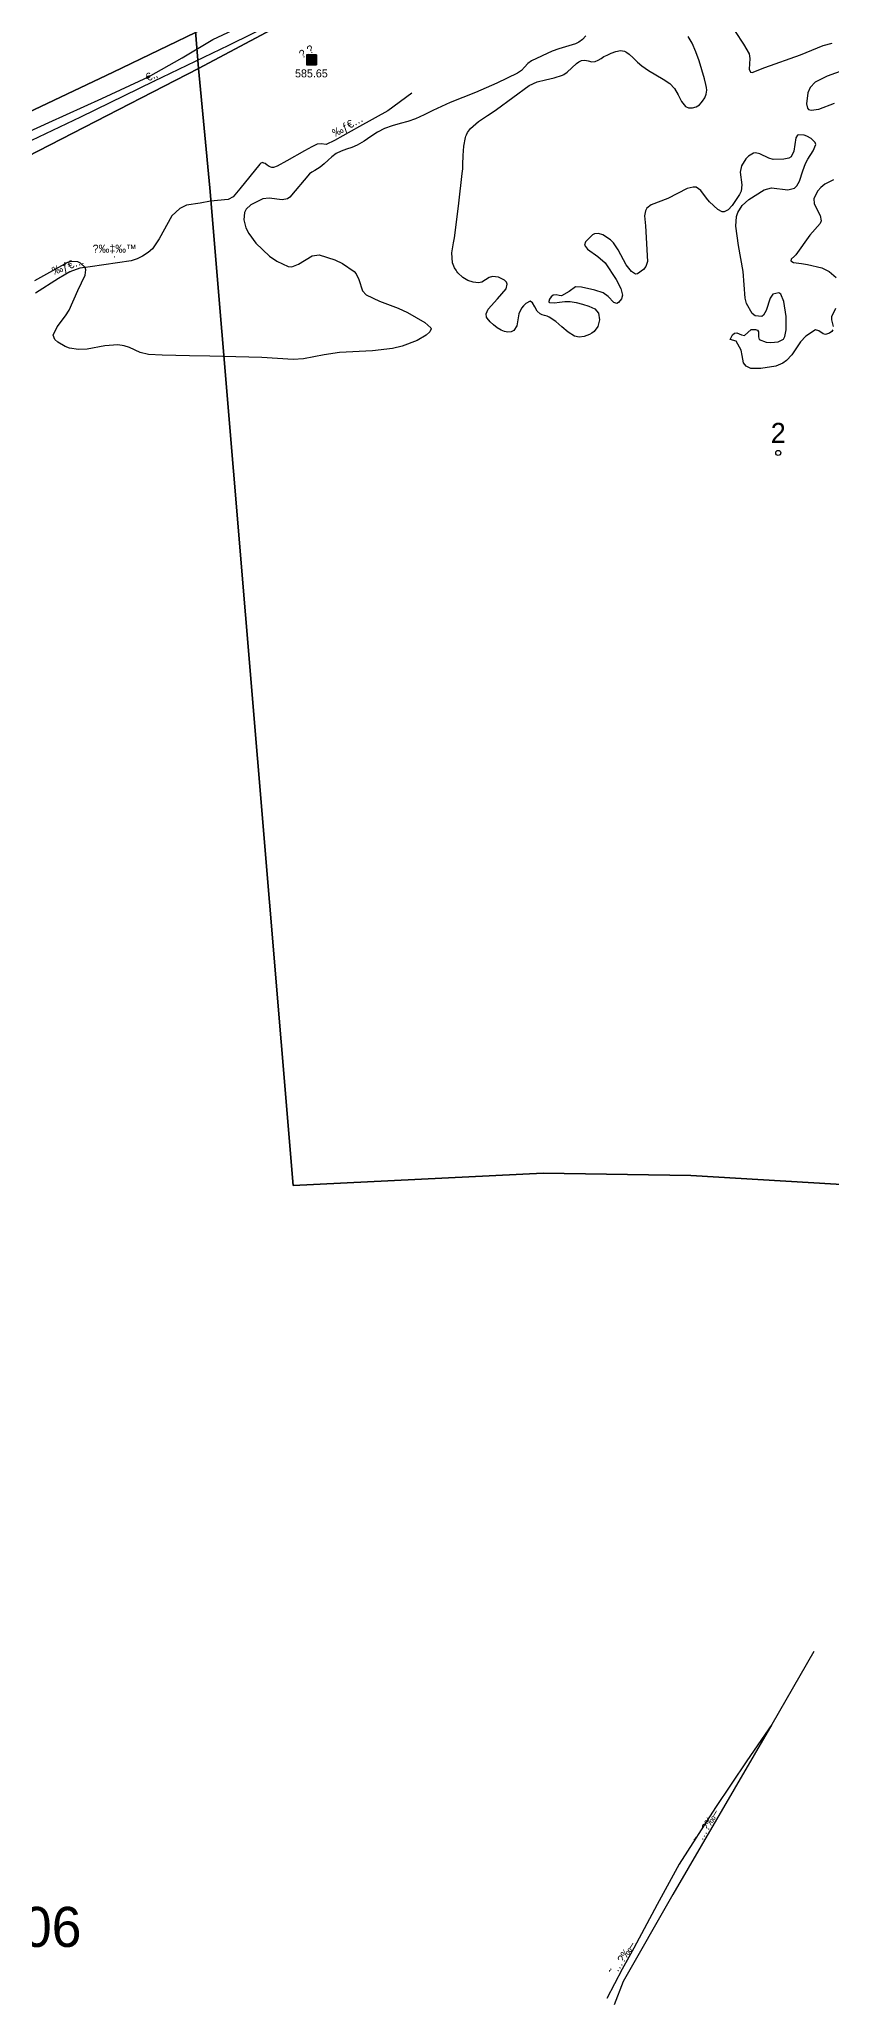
# Model space of a CAD drawing. Header units: metres. Extents: x 218299 to 220222, y 572714 to 574340.
# Drawn here: x 219602.1 to 219681.4, y 573329.2 to 573525.6 of the extents above; entities that cross this region are included whole.
import ezdxf
from ezdxf.enums import TextEntityAlignment as Align

# ---------------------------------------------------------------- set-up
doc = ezdxf.new("R2010")
doc.units = ezdxf.units.M
doc.header["$MEASUREMENT"] = 0
for name, color, linetype in [('1601', 44, 'LANDBORDER'), ('1602', 44, 'Continuous'), ('1603', 44, 'Continuous'), ('A_POINTS', 2, 'Continuous'), ('M2401', 7, 'Continuous'), ('M2404', 7, 'Continuous'), ('M2411', 253, 'Continuous'), ('M2602', 253, 'Continuous'), ('M2802', 253, 'Continuous'), ('M3001', 253, 'Continuous'), ('M4601', 253, 'Continuous'), ('M4905', 253, 'Continuous')]:
    doc.layers.add(name, color=color, linetype=linetype)
doc.styles.add('HEBTXT', font='HEBTXT')
doc.styles.add('MAVAT_HEBTXT', font='HEBTXT')
doc.linetypes.add('LANDBORDER', pattern='A,6.25,[208,elecad.shx,S=0.02,R=0,X=-0.6,Y=0],12.5,[208,elecad.shx,S=0.02,R=180,X=0.6,Y=0],6.25', length=25)

# ---------------------------------------------------------------- blocks, each defined once
blk = doc.blocks.new('1601')
at = {"layer": 'A_POINTS'}
blk.add_circle((0, 0), 0.25, dxfattribs=at)
at = {"color": 0, "style": 'HEBTXT'}
blk.add_attdef('LOT_NUM', text='', height=4, dxfattribs=at).set_placement((0, -1.216518429077269), align=Align.CENTER)
blk = doc.blocks.new('1603')
at = {"layer": 'A_POINTS'}
blk.add_circle((0, 0), 0.25, dxfattribs=at)
at = {"color": 0, "style": 'HEBTXT'}
blk.add_attdef('PARCEL_NUM', text='', height=2, dxfattribs=at).set_placement((0, 1), align=Align.CENTER)
at = {"color": 0, "style": 'HEBTXT', "flags": 1}
blk.add_attdef('LOT_NUM', text='', height=2, dxfattribs=at).set_placement((0, -2.5), align=Align.CENTER)
blk = doc.blocks.new('M2802')
blk.add_circle((0, 0), 0.025)
at = {"style": 'MAVAT_HEBTXT'}
blk.add_attdef('NAME', text='', height=0.8, dxfattribs=at).set_placement((0, 1.591630788044704), align=Align.MIDDLE)
blk = doc.blocks.new('M2411')
blk.add_circle((0, 0), 0.025)
at = {"style": 'MAVAT_HEBTXT'}
for tag, p in [('NAME', (0, 2.800562066313085)), ('HEIGHT', (0, -2.800214277899831)), ('DIAMETER', (0, -5.368043599350164)), ('IL', (0, -7.935872920800494))]:
    blk.add_attdef(tag, text='', height=0.8, dxfattribs=at).set_placement(p, align=Align.MIDDLE)
blk = doc.blocks.new('M2602')
blk.add_circle((0, 0), 0.025)
at = {"style": 'MAVAT_HEBTXT'}
blk.add_attdef('NAME', text='', height=0.8, dxfattribs=at).set_placement((0, 1.591630788044704), align=Align.MIDDLE)
blk = doc.blocks.new('M3001')
blk.add_circle((0, 0), 0.025)
at = {"style": 'MAVAT_HEBTXT'}
blk.add_attdef('NAME', text='', height=0.8, dxfattribs=at).set_placement((0, 1.591630788044704), align=Align.MIDDLE)
blk = doc.blocks.new('M4601')
blk.add_circle((0, 0), 0.025)
at = {"style": 'MAVAT_HEBTXT'}
blk.add_attdef('NAME', text='', height=0.8, dxfattribs=at).set_placement((0, 1.591630788044704), align=Align.MIDDLE)
blk = doc.blocks.new('*U103')
at = {"linetype": 'Continuous'}
for p, q in [((-1, 1), (-1, -1)), ((1, 1), (1, -1))]:
    blk.add_line(p, q, dxfattribs=at)
blk.add_solid([(-1, 1), (-1, -1), (1, -1)], dxfattribs=at)
at = {"linetype": 'Continuous', "extrusion": (0, 0, -1)}
blk.add_solid([(1, 1), (-1, 1), (-1, -1)], dxfattribs=at)
blk = doc.blocks.new('M4905')
blk.add_lwpolyline([(-1, -1), (1, -1), (1, 1), (-1, 1)], close=True)
at = {"linetype": 'Continuous'}
blk.add_blockref('*U103', (0, 0), dxfattribs=at)
at = {"style": 'MAVAT_HEBTXT', "flags": 1}
blk.add_attdef('MARK', text='', height=2, dxfattribs=at).set_placement((0, 2.600562066313084), align=Align.MIDDLE)
at = {"style": 'MAVAT_HEBTXT'}
for tag, p in [('HEIGHT', (0, -2.700214277899832)), ('NAME', (0, -5.268043599350162))]:
    blk.add_attdef(tag, text='', height=2, dxfattribs=at).set_placement(p, align=Align.MIDDLE)
blk = doc.blocks.new('111')
at = {"layer": 'M2401'}
blk.add_polyline3d([(219494.9173542407, 573463.7573830669, 589.2449787551849), (219496.4966159932, 573464.7005095681, 589.2449787551849), (219500.5448466363, 573467.0554563354, 589.2449787551849), (219510.1860086615, 573472.606782747, 589.2449787551849), (219513.2077931982, 573474.2421723958, 589.2449787551849), (219520.8474084504, 573478.3658872853, 589.2449787551849), (219528.4951295095, 573482.4784517293, 589.2449787551849), (219529.9804956611, 573483.2396792118, 589.2449787551849), (219537.3919587671, 573487.0907736454, 589.2449787551849), (219544.7666767676, 573491.0110991438, 589.2449787551849), (219544.8078950179, 573491.0314706713, 589.2449787551849), (219554.0600818487, 573495.5627697144, 589.2449787551849), (219563.3441065509, 573500.0272525649, 589.2449787551849), (219565.5842459068, 573501.0964461556, 589.2449787551849), (219575.5940417945, 573505.9199487043, 589.2449787551849), (219585.574889317, 573510.8047313674, 589.2449787551849), (219588.1456192278, 573512.0678125666, 589.2449787551849), (219598.9770001475, 573517.3384464696, 589.2449787551849), (219609.5245836057, 573522.3578730399, 589.2449787551849), (219623.211524111, 573528.9364352631, 589.2449787551849)], dxfattribs=at)
at = {"layer": 'M2404'}
blk.add_polyline3d([(219623.211524111, 573528.9364352631, 590.9249787551852), (219609.5245836057, 573522.3578730399, 590.9249787551852), (219598.9770001475, 573517.3384464696, 590.9249787551852), (219588.1456192278, 573512.0678125666, 590.9249787551852), (219585.574889317, 573510.8047313674, 590.9249787551852), (219575.5940417945, 573505.9199487043, 590.9249787551852), (219565.5842459068, 573501.0964461556, 590.9249787551852), (219563.3441065509, 573500.0272525649, 590.9249787551852), (219554.0600818487, 573495.5627697144, 590.9249787551852), (219544.8078950179, 573491.0314706713, 590.9249787551852), (219544.7666767676, 573491.0110991438, 590.9249787551852), (219537.3919587671, 573487.0907736454, 590.9249787551852), (219529.9804956611, 573483.2396792118, 590.9249787551852), (219528.4951295095, 573482.4784517293, 590.9249787551852), (219520.8474084504, 573478.3658872853, 590.9249787551852), (219513.2077931982, 573474.2421723958, 590.9249787551852), (219510.1860086615, 573472.606782747, 590.9249787551852), (219500.5448466363, 573467.0554563354, 590.9249787551852), (219496.4966159932, 573464.7005095681, 590.9249787551852), (219494.9173542407, 573463.7573830669, 590.9249787551852)], dxfattribs=at)
at = {"layer": 'M2411'}
blk.add_polyline3d([(219629.1618619658, 573523.3360616512, 585.583116407186), (219628.9328619658, 573523.8330616513, 585.7914364080643), (219629.2549541027, 573524.0158550463, 585.8050505996507), (219629.6508619658, 573523.6040616513, 585.6004764072131)], dxfattribs=at)
at = {"layer": 'M2602'}
for points in [[(219613.5924065762, 573521.4442056748, 586.8074787552998), (219621.0931228378, 573525.0537946351, 586.9574787552999), (219630.5494336204, 573529.7487960109, 587.3324787552999), (219640.5492225486, 573534.818758428, 587.5574787552998), (219649.7664902329, 573539.568442901, 587.7824787552997), (219656.1853019666, 573542.8060272811, 588.0074787552998), (219663.9736372588, 573546.7095649121, 588.0824787552999), (219670.8770088482, 573550.2592545204, 588.3074787552999), (219678.0354203833, 573553.9005723791, 588.4574787553), (219686.3871091053, 573558.1381114674, 588.7574787553002), (219694.5469982832, 573562.3171621222, 588.9074787553003), (219702.8398042418, 573566.4947540652, 589.1324787553004), (219712.3663118863, 573571.3576295233, 589.3574787553006)], [(219497.3341312372, 573462.1967185995, 584.1771534737159), (219506.4493078241, 573467.5534485453, 584.3924787553012), (219515.2303331467, 573472.4436313999, 584.7224787553012), (219523.9564229465, 573477.171073279, 584.977478755301), (219535.1706224521, 573483.0869607398, 585.2924787553007), (219548.492712968, 573490.0277328312, 585.5924787553006), (219560.1323324162, 573495.6407315044, 585.8474787553005), (219571.2177596074, 573500.9479175137, 586.0424787553004), (219584.6985354307, 573507.4815970528, 586.2674787553003), (219597.1620615708, 573513.5417621039, 586.4924787553001), (219606.2693875363, 573517.898448316, 586.6274787553001), (219613.5924065762, 573521.4442056748, 586.8074787552998)]]:
    blk.add_polyline3d(points, dxfattribs=at)
at = {"layer": 'M2802'}
for points in [[(219599.9357178198, 573515.8824906617, 586.597478755299), (219603.0726720201, 573517.3141962929, 586.597478755299), (219608.3959454218, 573519.712388886, 586.7174787552989), (219613.0627753867, 573521.8920817279, 586.8074787552988), (219616.4170595496, 573523.7928956221, 586.8074787552988), (219619.4842126129, 573525.6014091467, 586.9574787552989), (219623.4778892671, 573527.4815898207, 587.0324787552988)], [(219671.7065989285, 573526.4177874703, 587.212398142016), (219672.5579399769, 573525.1457908617, 587.2584886769955), (219673.1265918995, 573524.1949768325, 587.2779331214399), (219673.1830330926, 573523.7229544837, 587.27793312144), (219673.135930177, 573522.6466409147, 587.27793312144), (219673.2665802776, 573522.3389487425, 587.27793312144), (219673.4216857007, 573522.307599851, 587.2779331214399), (219674.6704783592, 573522.8027346218, 587.2779331214399), (219678.2466486984, 573524.0952911107, 587.42793312144), (219680.5058986682, 573525.028816204, 587.50293312144), (219681.4140652957, 573525.2495619643, 587.50293312144)], [(219683.416658828, 573522.8544575145, 587.42793312144), (219680.9178173528, 573521.9446344994, 587.42793312144), (219679.7189591084, 573521.3584103666, 587.42793312144), (219679.2282955525, 573520.8210927764, 587.42793312144), (219678.9965689098, 573520.2860507448, 587.42793312144), (219678.8412515466, 573519.1687770741, 587.42793312144), (219678.9528689036, 573518.7541912673, 587.42793312144), (219679.0636983587, 573518.6195836468, 587.42793312144), (219679.3049074321, 573518.5379978138, 587.42793312144), (219680.0737754828, 573518.6486039988, 587.4330539535218), (219681.666347044, 573519.2371510996, 587.4667325213745)], [(219681.5382539185, 573511.5722275763, 587.6529331214401), (219680.6773707451, 573511.1620342764, 587.5499289896298), (219680.2749958184, 573510.8260570792, 587.5029331214403), (219679.9728488541, 573510.4746171543, 587.4935635491585), (219679.5925870627, 573509.722415281, 587.5029331214403), (219679.6198477003, 573509.1718537451, 587.5298967513047), (219680.2215117393, 573508.0208189059, 587.6184709038826), (219680.3258087272, 573507.4836217662, 587.6484448916787), (219680.2259876853, 573507.238444927, 587.6529331214401), (219679.1994502404, 573506.0518334196, 587.5029331214403), (219677.8012556726, 573504.1060493775, 587.5029331214403), (219677.6536671636, 573503.9562405819, 587.5029331214403), (219677.3114231984, 573503.6637777326, 587.5029331214403), (219677.2707535819, 573503.4777628146, 587.5029331214403), (219677.5384700208, 573503.3127942657, 587.519511679346), (219678.3465067103, 573503.2127945543, 587.6049742257434), (219678.9680641986, 573503.1342620465, 587.6529331214401), (219680.3986572381, 573502.7820123191, 587.6399547729659), (219681.1078062086, 573502.4386288024, 587.6529331214401), (219681.8073852857, 573501.8344246262, 587.7022650716993)], [(219681.7547184564, 573498.7223824337, 587.9255944465883), (219681.3518777223, 573497.8951065745, 587.9529331214401), (219681.3648060866, 573497.582157058, 587.9529331214401), (219681.5370755018, 573496.9113615099, 587.9529331214402)], [(219681.4812929975, 573496.582365781, 587.9529331214402), (219681.3708641645, 573496.4257794311, 587.9529331214401), (219681.1688648338, 573496.2638231689, 587.9529331214401), (219680.7566500959, 573496.1429185201, 587.9529331214401), (219680.5309952062, 573496.1961621802, 587.9529331214401), (219680.0792490859, 573496.5105069616, 587.9529331214402), (219679.7413973406, 573496.5777422623, 587.9529331214401), (219678.7852462748, 573495.9730022206, 587.9529331214401), (219678.2424523541, 573495.3870333136, 587.9529331214401), (219677.3807836317, 573494.0966949995, 587.9529331214402), (219676.8434574272, 573493.5202622268, 587.9529331214402), (219676.5003851197, 573493.2772160753, 587.9529331214401), (219675.7717953993, 573492.9591334811, 587.9529331214401), (219674.2955543473, 573492.7384607705, 587.9529331214401), (219673.2957224035, 573492.7209591634, 587.8629089683197), (219672.8077868464, 573492.9776365267, 587.8029331214401), (219672.5582930578, 573493.3069874686, 587.7628083240613), (219672.4220984428, 573494.0358552565, 587.6801432671022), (219672.3098983623, 573494.5723715946, 587.6529331214401), (219671.8260619302, 573495.46078366, 587.6529331214401), (219671.2282547207, 573495.640681504, 587.6529331214401), (219671.440524711, 573496.0872729075, 587.6529331214404), (219671.6664781772, 573496.2725272839, 587.6529331214401), (219671.8872673218, 573496.2903596474, 587.6529331214401), (219672.3510351141, 573496.0860001892, 587.6529331214404), (219672.6675034331, 573496.0378671327, 587.6529331214401), (219673.3169106912, 573496.6116637763, 587.6529331214401), (219673.7586097472, 573496.6362638599, 587.6529331214404), (219673.9657792755, 573496.5688139503, 587.6529331214401), (219674.0690499481, 573496.4085542801, 587.6529331214401), (219674.0587458531, 573495.8944519989, 587.6529331214404), (219674.120440971, 573495.6182427005, 587.6529331214401), (219674.8255801925, 573495.3624212432, 587.6846356058177), (219675.302776539, 573495.3117248125, 587.7154845617695), (219676.0135051829, 573495.3786975009, 587.7640442325516), (219676.5465821936, 573495.6668904178, 587.7977890885186), (219676.6861828505, 573495.91138176, 587.8029331214401), (219676.8210050164, 573496.580127333, 587.7705194762788), (219676.8074304926, 573497.9278053652, 587.6529331214401), (219676.5792491487, 573499.4161481482, 587.6634743586941), (219676.2996855607, 573500.1467169471, 587.6529331214401), (219676.0738197773, 573500.2878917805, 587.6076778112543), (219675.5003632176, 573500.1561597674, 587.5029331214403), (219675.2052997345, 573499.7635473001, 587.5029331214403), (219674.8103387799, 573498.5160105048, 587.5029331214403), (219674.5576672464, 573498.050682782, 587.5029331214403), (219674.3841143895, 573497.9428533462, 587.5029331214403), (219673.7212731262, 573498.0096276879, 587.5029331214403), (219673.4308691365, 573498.2220097645, 587.5029331214403), (219672.8435436142, 573499.218349704, 587.4005734345219), (219672.7035615263, 573499.7614316931, 587.3529331214402), (219672.5248035514, 573502.4381748147, 587.3529331214402), (219672.0405792282, 573505.0197633558, 587.2029331214402), (219671.793449988, 573506.944833239, 587.2029331214402), (219671.8550707302, 573507.9070753296, 587.2029331214402), (219671.9708826328, 573508.3106946365, 587.2029331214402), (219672.4194619393, 573509.013583114, 587.2029331214402), (219673.0747187813, 573509.6058587431, 587.2029331214402), (219674.6088020324, 573510.595470652, 587.2029331214402), (219675.3403633836, 573510.7760651031, 587.2218631625924), (219676.9872920303, 573510.5928892877, 587.3140442325514), (219677.6532763429, 573510.7403544867, 587.3477890885185), (219677.8923459689, 573510.985683121, 587.3529331214402), (219678.1382206288, 573511.463211957, 587.3529331214402), (219678.4818216393, 573512.474709679, 587.3529331214402), (219678.7496309923, 573513.2125424116, 587.3529331214402), (219678.9809473815, 573513.6404409328, 587.3529331214402), (219679.515951135, 573514.492724064, 587.3529331214402), (219679.7770703376, 573515.1262874462, 587.3529331214402), (219679.7220603222, 573515.3313734093, 587.3529331214402), (219679.3070981783, 573515.7040488637, 587.3529331214402), (219678.9026660594, 573515.9590386468, 587.3529331214402), (219678.6105552886, 573516.0608911394, 587.3529331214402), (219678.087775371, 573516.0968399465, 587.3529331214402), (219677.9626649802, 573516.042020624, 587.3529331214402), (219677.7977490745, 573515.7837832627, 587.3529331214402), (219677.5719685617, 573514.4492764182, 587.3529331214402), (219677.3261104947, 573513.8995724859, 587.3529331214402), (219677.1021042912, 573513.7573023796, 587.3529331214402), (219676.5787374329, 573513.6389738491, 587.323759035763), (219675.5118508142, 573513.6118950429, 587.2029331214402), (219675.071933382, 573513.7420854114, 587.1654302989481), (219674.1999548382, 573514.1965884528, 587.0952286535095), (219673.7690011175, 573514.2907100029, 587.06565475877), (219673.5550253866, 573514.2541339771, 587.0529331214402), (219673.0666216544, 573513.9631173365, 587.0354189892228), (219672.7957483999, 573513.6738831658, 587.0355442248808), (219672.3510444231, 573512.9745591084, 587.0529331214402), (219672.2038161617, 573512.3612193587, 587.0798523761058), (219672.3756404585, 573511.0746652462, 587.1562168230469), (219672.3132823225, 573510.4420833866, 587.190288183083), (219672.161602094, 573510.1373546156, 587.2029331214402), (219671.4215086783, 573509.0294641989, 587.2235383949483), (219671.0273476056, 573508.5926817835, 587.2214778675975), (219670.6182336884, 573508.3844574636, 587.2111752308434), (219670.4083327094, 573508.4013162061, 587.2029331214402), (219669.9942001561, 573508.6299630671, 587.1560899110575), (219669.167117647, 573509.3795379717, 587.0529331214402), (219668.8565514127, 573509.7392027151, 587.0529331214402), (219668.3002611375, 573510.5345079139, 587.0529331214402), (219667.8084503234, 573510.8541978865, 587.0529331214402), (219667.5161947947, 573510.8643565535, 587.0529331214402), (219666.9033485356, 573510.7161164324, 587.0529331214402), (219664.9957927789, 573509.7115257602, 587.0529331214402), (219663.3258301235, 573509.0997337804, 587.0529331214402), (219662.8980493635, 573508.7448960785, 587.0529331214402), (219662.745561475, 573508.4936924123, 587.0529331214402), (219662.6431837715, 573507.9935163027, 587.0529331214402), (219662.7525121098, 573506.985619438, 587.0529331214402), (219662.9462363696, 573503.4278550744, 587.2029331214402), (219662.7794773723, 573502.9152742054, 587.1654566933662), (219662.5466941789, 573502.6118984693, 587.1181002299453), (219661.9671157011, 573502.1752527766, 587.0529331214402), (219661.7635409015, 573502.1677155019, 587.0525586303942), (219661.3472407893, 573502.4344218911, 587.0529331214402), (219660.8047741211, 573503.0856900668, 587.0372792357355), (219660.0076811339, 573504.5887833876, 587.001035107245), (219659.5453919268, 573505.2866914413, 586.9847117459876), (219659.252885388, 573505.5885664527, 586.9779331214402), (219658.4864764668, 573506.0922312725, 586.9711293368141), (219658.055895376, 573506.2207249863, 586.9718097152767), (219657.6408149053, 573506.193052763, 586.9752116075899), (219657.4501229586, 573506.1033247045, 586.9779331214402), (219656.7394944315, 573505.4000434437, 587.0297552953523), (219656.6620897941, 573505.052063674, 587.0529331214401), (219656.9390670718, 573504.6662136485, 587.0598042716902), (219657.9992054604, 573503.9260690756, 587.0476325198188), (219658.7221753575, 573503.3060553507, 587.0529331214401), (219659.8285640088, 573501.6296445223, 587.169989250334), (219660.2862499771, 573500.716728844, 587.2029331214401), (219660.4505834116, 573500.0449972616, 587.2029331214402), (219660.3488179459, 573499.7060311241, 587.2029331214401), (219660.0465955737, 573499.3105363841, 587.2029331214402), (219659.8766869467, 573499.2252222395, 587.2029331214401), (219659.5880908458, 573499.3192153372, 587.2029331214401), (219659.010216526, 573499.9317320496, 587.2029331214402), (219658.5202783061, 573500.303069708, 587.2029331214401), (219657.6809611808, 573500.5631016034, 587.2029331214401), (219656.3673153868, 573500.8661605611, 587.2029331214401), (219655.7650514074, 573500.906940007, 587.2029331214401), (219655.1188799846, 573500.4256415257, 587.2029331214401), (219654.3568407682, 573499.9808276223, 587.2029331214401), (219654.1171097481, 573500.023399018, 587.1662752032232), (219653.811993384, 573500.0862060142, 587.1184887379588), (219653.5269695066, 573500.0544600517, 587.0890601455069), (219653.3282505309, 573499.9020105235, 587.0818896910986), (219653.1525151418, 573499.6653880028, 587.0794995396292), (219653.0703177536, 573499.4380598621, 587.0818896910986), (219653.0863440644, 573499.3570897382, 587.0848773804354), (219653.1522127808, 573499.3134934745, 587.0890601455069), (219653.6407422316, 573499.2854195901, 587.1225118468194), (219654.1606096628, 573499.3521655048, 587.1670258711619), (219654.6896083719, 573499.4271054721, 587.210057032677), (219655.2055316565, 573499.4236137449, 587.2390601455068), (219655.8340401756, 573499.3194414334, 587.2474172542358), (219656.4595002116, 573499.1743558054, 587.2390601455068), (219657.0764856034, 573498.9707495781, 587.2307030367779), (219657.3801046323, 573498.841498964, 587.231747675369), (219657.6795701898, 573498.6910154693, 587.2390601455068), (219658.0526373224, 573498.2435650225, 587.2706272946364), (219658.1433046373, 573497.5943257064, 587.3160465697205), (219657.9842940267, 573496.9249423585, 587.3604726326978), (219657.6083273828, 573496.4170598162, 587.3890601455067), (219657.6083273828, 573496.4170598162, 587.3890601455067), (219657.38660238, 573496.2627594535, 587.3948796865951), (219657.1442559567, 573496.1266856799, 587.3986016374279), (219656.6256794303, 573495.9278734233, 587.4006224967881), (219656.1085589676, 573495.8579340946, 587.3968621805076), (219655.6488557324, 573495.9541787417, 587.3890601455067), (219655.0168558781, 573496.3579970015, 587.368177094219), (219654.4007227501, 573496.8887086505, 587.3353743509139), (219653.7793731535, 573497.4278748836, 587.2919145049052), (219653.1317238933, 573497.857056896, 587.2390601455068), (219652.9066210091, 573497.9474572738, 587.205571194063), (219652.6634504772, 573498.0201343055, 587.1551255220013), (219652.4237747112, 573498.0913719698, 587.1091471616924), (219652.2091561246, 573498.1774542461, 587.0890601455069), (219651.9260764349, 573498.4712872868, 587.0890601455069), (219651.6902872402, 573498.9053365123, 587.0890601455069), (219651.4652427777, 573499.2940587011, 587.0890601455069), (219651.2143972849, 573499.4519106325, 587.0890601455069), (219650.7856826819, 573499.2125916427, 587.0890601455069), (219650.5609095491, 573498.993493605, 587.0890601455069), (219650.3548766179, 573498.7615932359, 587.0890601455069), (219650.0903040107, 573498.2065448872, 587.0890601455069), (219649.9953490578, 573497.5784281881, 587.0890601455069), (219649.8894386808, 573496.9800334562, 587.0890601455069), (219649.5919998012, 573496.5141510085, 587.0890601455069), (219649.3111893546, 573496.3785862275, 587.0890601455069), (219648.9800692165, 573496.3511360579, 587.0890601455069), (219648.6373439516, 573496.4138043686, 587.0890601455069), (219648.3217181244, 573496.5485950286, 587.0890601455069), (219647.9145522208, 573496.8051381838, 587.0699496161844), (219647.5419827729, 573497.0921551269, 587.0255987339801), (219647.2078827881, 573497.4094567763, 586.9754785575395), (219646.9161252739, 573497.7568540506, 586.9390601455068), (219646.8536265654, 573497.8604798941, 586.9325388035936), (219646.810797325, 573498.1900220781, 586.9127381273067), (219647.0249543339, 573498.6644437355, 586.8864160575395), (219647.9571398901, 573499.6786334488, 586.8380987339802), (219648.8035152742, 573500.6825942117, 586.8027621161845), (219648.9104095676, 573501.1442296804, 586.7926659286212), (219648.8350633125, 573501.3585721019, 586.789984127591), (219648.6549138174, 573501.5594970445, 586.7890601455068), (219648.0585675584, 573501.8554881718, 586.7890601455067), (219647.7541542735, 573501.9069587026, 586.7890601455068), (219647.4602644292, 573501.9188276203, 586.7890601455068), (219647.1054299458, 573501.8139261547, 586.7890601455068), (219646.7506819884, 573501.5884919496, 586.7890601455068), (219646.3960652195, 573501.3699118436, 586.7890601455068), (219646.0416243015, 573501.285572674, 586.7890601455068), (219645.7796187689, 573501.3121797974, 586.7890601455069), (219645.516388008, 573501.3579508682, 586.7890601455068), (219644.9918494833, 573501.5257484822, 586.7890601455068), (219644.4792060914, 573501.8264927764, 586.7890601455068), (219643.9896551959, 573502.2977110101, 586.7890601455068), (219643.8908944137, 573502.4224884997, 586.7890601455067), (219643.8022761313, 573502.5473470917, 586.7890601455068), (219643.6537456356, 573502.7972842132, 586.7890601455067), (219643.4594589098, 573503.2978746262, 586.7890601455068), (219643.3855824341, 573504.3006114844, 586.7890601455067), (219643.5476827137, 573505.3029303884, 586.7890601455068), (219643.6483669319, 573505.8029983586, 586.7890601455067), (219643.7254166931, 573506.3018401416, 586.7890601455068), (219644.0780305157, 573509.2639058748, 586.7890601455068), (219644.430385891, 573512.2259992458, 586.7890601455068), (219644.4681701402, 573512.6766118443, 586.7890601455067), (219644.4869976067, 573513.1286555063, 586.7890601455068), (219644.5069071118, 573514.0344356722, 586.7890601455067), (219644.5683642472, 573514.9381390485, 586.7890601455067), (219644.7496188538, 573515.8345649408, 586.7890601455068), (219644.7915131623, 573515.9606163538, 586.7890601455069), (219644.8399734368, 573516.0820945416, 586.7890601455069), (219644.9553851903, 573516.3121636425, 586.7890601455068), (219645.2517266631, 573516.7265795328, 586.7890601455069), (219646.0389066487, 573517.4191363911, 586.7890601455068), (219646.9567020743, 573518.0187825401, 586.7890601455068), (219647.4163128468, 573518.3170600435, 586.7890601455069), (219647.8506562032, 573518.6320650039, 586.7890601455068), (219651.1111250546, 573521.01405627, 586.7890601455068), (219651.9016702084, 573521.3703534275, 586.7890601455068), (219652.7581687724, 573521.587584593, 586.7890601455068), (219653.6226951602, 573521.7738112324, 586.7890601455068), (219654.4373237854, 573522.0370948124, 586.7890601455068), (219654.5688880881, 573522.1024970952, 586.7907447158193), (219654.9348674835, 573522.3621293701, 586.8124976455068), (219655.3854117671, 573522.7924148043, 586.864060145507), (219655.8396479845, 573523.218436383, 586.9156226455069), (219656.0839916146, 573523.3956248725, 586.9326148330068), (219656.3482674839, 573523.5306793737, 586.9390601455068), (219656.6769399059, 573523.5587525902, 586.9390601455068), (219657.0273483534, 573523.471669822, 586.9390601455068), (219657.3781565221, 573523.3815399645, 586.9390601455068), (219657.7080281085, 573523.4004719136, 586.9390601455068), (219658.0117719857, 573523.5406059651, 586.9390601455068), (219658.3062938277, 573523.7180153505, 586.9390601455068), (219658.6005612946, 573523.8997000115, 586.9390601455068), (219658.9035420465, 573524.0526598907, 586.9390601455068), (219659.3352803815, 573524.2411687244, 586.9624976455068), (219659.7903916392, 573524.4193124945, 587.0140601455067), (219660.2398968104, 573524.5122418742, 587.0656226455069), (219660.6548168864, 573524.4451075385, 587.0890601455069), (219660.7743329637, 573524.3859355169, 587.0875218161407), (219660.8900431728, 573524.3170612595, 587.0831607992059), (219661.1118940207, 573524.1548489231, 587.067494529618), (219661.5302536735, 573523.7650691665, 587.0190518364697), (219661.9394643904, 573523.3500544439, 586.9681132978401), (219662.3690947169, 573522.9840909315, 586.9390601455068), (219663.0605892709, 573522.5309598274, 586.9282495911933), (219663.7831978339, 573522.0963610922, 586.9250099708328), (219664.5061059917, 573521.6612017422, 586.9287954378091), (219665.1984993306, 573521.2063887956, 586.9390601455068), (219665.6595505217, 573520.7047129412, 586.9661072330338), (219666.0064423136, 573520.0679990675, 587.0126774886457), (219666.3378635814, 573519.4311518987, 587.0599390726885), (219666.7525032, 573518.9290761591, 587.0890601455069), (219667.0620096999, 573518.7882060541, 587.0682802396277), (219667.4430368357, 573518.7681788115, 587.0140601455067), (219667.8293876023, 573518.8712967358, 586.9598400513859), (219668.1548649942, 573519.0998621327, 586.9390601455068), (219668.3056987273, 573519.2672597193, 586.9482488667783), (219668.4455676199, 573519.4375118222, 586.9658581790839), (219668.6794906988, 573519.788028098, 587.0149609825739), (219668.8307938626, 573520.1543080014, 587.0636133675306), (219668.8736367424, 573520.5392485743, 587.0890601455069), (219668.8469797191, 573520.8268549942, 587.0907314545996), (219668.7991131976, 573521.1156964055, 587.0889812181819), (219668.658447841, 573521.6902906583, 587.0890601455069), (219668.3992217912, 573522.5983132939, 587.1210055459438), (219668.1229277418, 573523.4911233138, 587.1716227236732), (219667.8020920955, 573524.3729086607, 587.2184586123191), (219667.4092412547, 573525.2478572773, 587.2390601455068), (219667.2195829635, 573525.5962335741, 587.2261695205068), (219667.0070969311, 573525.9279391116, 587.192185145507)], [(219656.7723299832, 573525.9754484316, 586.8788132876227), (219656.4626585953, 573525.6150387469, 586.9153473364889), (219656.0761151893, 573525.3406730378, 586.9390601455068), (219655.7488653247, 573525.1929960118, 586.9414737321697), (219655.4169299263, 573525.0696980393, 586.9286398034602), (219654.7453888641, 573524.8684077368, 586.8756309525766), (219654.074264674, 573524.681139094, 586.8168366981579), (219653.4163300267, 573524.4522290742, 586.7890601455067), (219651.3363742887, 573523.4918744338, 586.7890601455067), (219650.9707333746, 573523.2072673207, 586.7890601455067), (219650.6538167306, 573522.856829853, 586.7890601455067), (219650.3349265989, 573522.5112384357, 586.7890601455067), (219649.963365222, 573522.2411694744, 586.7890601455067), (219648.9276936832, 573521.733072703, 586.7656226455067), (219647.8824892114, 573521.2458258133, 586.7140601455067), (219646.8279664333, 573520.7786727588, 586.6624976455067), (219645.7643399755, 573520.3308574925, 586.6390601455067), (219643.2088177764, 573519.3024356095, 586.6390601455067), (219642.3391907272, 573518.9151101887, 586.6390601455068), (219641.4800597771, 573518.5023198979, 586.6390601455066), (219640.6226703916, 573518.0860302115, 586.6390601455067), (219639.7582680367, 573517.6882066027, 586.6390601455067), (219638.9958473874, 573517.414945539, 586.6227044927731), (219638.2095959176, 573517.2038825665, 586.5829450715502), (219637.423498381, 573516.9928320673, 586.5337431873055), (219636.6615395315, 573516.7196084233, 586.4890601455068), (219635.9522668649, 573516.3466265219, 586.4516454778005), (219635.2756902605, 573515.9078871275, 586.4141735168993), (219634.6056181882, 573515.4584981524, 586.376644870302), (219633.9158591181, 573515.053567509, 586.3390601455069), (219633.3991686158, 573514.8330037413, 586.3067715934843), (219632.8615300467, 573514.6511503991, 586.2668868801974), (219632.3284014351, 573514.4597392143, 586.2255887995655), (219631.8252408053, 573514.2105019192, 586.1890601455068), (219631.3996328953, 573513.9008320696, 586.1756876315853), (219631.0022817323, 573513.5453570584, 586.1832121566708), (219630.6151874239, 573513.1841417076, 586.1936606761748), (219630.2203500776, 573512.8572508388, 586.1890601455068), (219629.9577895532, 573512.6797057213, 586.1593949617693), (219629.6772773996, 573512.5089768836, 586.108524426629), (219629.3975676673, 573512.3445475185, 586.0604217509277), (219629.1374144063, 573512.1859008176, 586.0390601455068), (219627.177132711, 573509.8557361498, 585.979060145507), (219626.9605867394, 573509.6794847499, 585.9767250017316), (219626.4130279495, 573509.5798326023, 585.9751195903857), (219625.1038228515, 573509.7669495085, 585.9780385201052), (219624.4814793258, 573509.6965863277, 585.979060145507), (219623.2863468971, 573509.0891259507, 585.979060145507), (219622.8236421136, 573508.6428322754, 585.979060145507), (219622.6439603039, 573508.3199425866, 585.979060145507), (219622.5677605291, 573507.5807349983, 585.979060145507), (219622.7943204224, 573506.7761509945, 585.979060145507), (219623.0692389078, 573506.2385196685, 585.979060145507), (219623.7967170152, 573505.2549874889, 585.979060145507), (219625.1541227859, 573503.9490187836, 586.0136131896988), (219625.8682734592, 573503.4523920838, 586.0470400884993), (219627.0300395857, 573502.9353520152, 586.0990601455068), (219627.3708231917, 573502.9008651823, 586.1121781328563), (219628.0561984866, 573503.1427546628, 586.138993782838), (219629.4309483247, 573503.9910062165, 586.1929923435567), (219630.1139039631, 573504.0950940073, 586.2190601455067), (219631.6904357587, 573503.6071415575, 586.2730184236946), (219632.4631328665, 573503.2143075698, 586.2982905966878), (219633.5999977834, 573502.4231548398, 586.3390601455066), (219633.8182666746, 573502.1928904627, 586.3500429719618), (219634.0861761773, 573501.6378904101, 586.3763913735027), (219634.4383398677, 573500.4853125463, 586.4343931182378), (219634.803084228, 573500.0793389828, 586.4590601455064), (219636.1398498264, 573499.4496005772, 586.5040311456742), (219638.0161944948, 573498.7588055562, 586.5511210723722), (219638.9357430319, 573498.318634241, 586.5790601455063), (219640.6732444039, 573497.332651575, 586.6665671241022), (219641.2825652857, 573496.8076755061, 586.6990601455063), (219641.3302293875, 573496.6785391886, 586.7023483200437), (219641.187758336, 573496.3814195385, 586.705243850409), (219640.8255642416, 573496.0644192928, 586.7045812756132), (219639.9092515507, 573495.523971049, 586.6990601455063), (219638.4315865365, 573494.9557895102, 586.6813146555422), (219637.4456150992, 573494.7275941873, 586.6646122381557), (219635.4450026159, 573494.4862994661, 586.6390601455063), (219632.1581634159, 573494.3282990729, 586.7590601455062), (219630.6111559079, 573494.08417256, 586.708419739454), (219628.5510801563, 573493.7062889363, 586.6007459661596), (219627.514753829, 573493.6341340557, 586.5790601455063), (219624.3745790133, 573493.8446342156, 586.5790601455063), (219619.1904008852, 573493.9459725285, 586.5790601455063), (219617.137715937, 573493.994638713, 586.4783015852703), (219614.4074916543, 573494.0775660734, 586.2026217707568), (219613.045057379, 573494.1266871176, 586.0990601455067), (219612.2185097166, 573494.3244153253, 586.055466652951), (219611.1585326975, 573494.8171716041, 586.0023832668674), (219610.6217715596, 573495.004608208, 585.9790601455068), (219609.9913353364, 573495.0919113475, 585.9540954923799), (219608.6936055224, 573494.9841248072, 585.9062640450629), (219606.922338625, 573494.6683200436, 585.8500242602312), (219606.0352528643, 573494.6243555698, 585.826578863749), (219605.1567409273, 573494.7675737005, 585.8071060972973), (219604.7229365564, 573494.9354443672, 585.7990601455068), (219603.977182101, 573495.362919675, 585.7974106902536), (219603.6836954624, 573495.6275698895, 585.7999513172724), (219603.523323926, 573496.0660109925, 585.7990601455068), (219603.8983997165, 573496.8815969118, 585.7819566825897), (219604.760354218, 573497.9889955448, 585.7521366981983), (219605.111827554, 573498.5706653254, 585.739060145507), (219605.9773026328, 573500.531047588, 585.739060145507), (219606.7285908574, 573502.0674281204, 585.5238444729732), (219606.774452337, 573502.5783421793, 585.4609187638888), (219606.7052180072, 573502.828506851, 585.4513649939588), (219606.2623190441, 573503.2671117785, 585.4811650532225), (219605.9756564341, 573503.3792018256, 585.5059056479722), (219605.3587036062, 573503.4348979046, 585.5538416447213), (219604.9494583743, 573503.3175925608, 585.5713649939588), (219601.6551787698, 573501.5031962442, 585.5713649939588)]]:
    blk.add_polyline3d(points, dxfattribs=at)
at = {"layer": 'M3001'}
for points in [[(219639.3698618283, 573520.2513039823, 586.2824787553005), (219636.9835818577, 573518.4695529252, 586.2824787553005), (219634.137281096, 573516.9260122665, 586.1324787553007), (219631.6364773574, 573515.5117272872, 585.9824787553006), (219630.8125802352, 573515.1123146135, 585.8324787553006), (219630.3147388481, 573515.1882078347, 585.8324787553006), (219629.9161145776, 573515.1606501219, 585.8324787553006), (219629.3916246091, 573514.892246095, 585.8324787553006), (219628.6628099668, 573514.4714175593, 585.8324787553006), (219626.8761961792, 573513.4734842324, 585.7213649939586)], [(219626.8761961792, 573513.4734842324, 585.7213649939586), (219625.9305591961, 573512.9656400137, 585.7213649939586), (219625.5511274267, 573512.8250840997, 585.7213649939586), (219625.384271586, 573512.8154034878, 585.7213649939586), (219625.2705597273, 573512.8384417011, 585.7213649939586), (219625.1209054822, 573512.9350067559, 585.7213649939586), (219624.9323212146, 573513.059779606, 585.7213649939586), (219624.7097863479, 573513.2032167981, 585.7213649939586), (219624.5800497972, 573513.2616080424, 585.7213649939586), (219624.4485930869, 573513.30937472, 585.7213649939586), (219624.3731775125, 573513.2868578983, 585.7213649939586), (219624.2759430292, 573513.250473168, 585.7213649939586), (219624.170107748, 573513.160965604, 585.7213649939586), (219622.1831928702, 573510.6950928415, 585.5713649939588), (219621.5117522049, 573509.8933807159, 585.5563649939587), (219621.0128622986, 573509.6196960768, 585.5563649939587), (219619.2608596658, 573509.4646140728, 585.5113649939588), (219618.2009850285, 573509.2590535167, 585.4513649939588), (219616.8609679272, 573509.0427767237, 585.4513649939588), (219616.1698982237, 573508.7242448456, 585.4513649939588), (219615.3921670971, 573508.0053366881, 585.4513649939588), (219614.1080670078, 573505.6934731768, 585.4513649939588), (219613.4448931826, 573504.6893141441, 585.4513649939588), (219613.0045330376, 573504.3076949103, 585.4513649939588), (219612.4448512338, 573503.941320092, 585.4513649939588), (219611.921435328, 573503.6912131398, 585.4513649939588), (219611.3201819531, 573503.4975510713, 585.4513649939588), (219607.2299875403, 573502.8994186991, 585.4513649939588), (219606.7052180072, 573502.828506851, 585.4513649939588), (219606.1804484742, 573502.7575950027, 585.4513649939588), (219605.1944980097, 573502.3913770027, 585.4513649939588), (219604.0529898182, 573501.7101731201, 585.4513649939588), (219601.7483751851, 573500.2683593828, 585.4513649939588)]]:
    blk.add_polyline3d(points, dxfattribs=at)
at = {"layer": 'M4601'}
for points in [[(219679.599337674, 573364.4853342484, 588.2560140511715), (219675.3724528667, 573357.2043899692, 587.7098019192717), (219669.8487764066, 573347.6896805892, 586.9960140511726), (219665.4697704317, 573340.1887305824, 586.456014051173), (219660.5234121006, 573331.5040295785, 585.4960140511739), (219659.6041936062, 573329.1858649439, 584.0560140511749)], [(219675.3724528667, 573357.2043899692, 587.7098019192637), (219672.8785161719, 573353.5639265301, 587.379801919264), (219669.7691696176, 573348.9020118576, 586.8998019192645), (219666.1331043571, 573343.2333266767, 586.4498019192648), (219663.9235053293, 573339.1937934766, 586.239801919265), (219661.5846628458, 573334.8324087174, 585.4898019192657), (219660.4298433866, 573332.7429051063, 584.9198019192662), (219658.8771988857, 573329.8045382674, 584.019801919267)]]:
    blk.add_polyline3d(points, dxfattribs=at)
at = {"layer": 'M2411'}
ref = blk.add_blockref('M2411', (219629.103110972, 573523.929753332), dxfattribs=dict(at, xscale=0.5, yscale=0.5, zscale=0.5))
ref.add_attrib('NAME', '\x8e.\x8e', dxfattribs={"layer": '0', "height": 0.8, "rotation": 29.57573226795286, "style": 'MAVAT_HEBTXT'}).set_placement((219628.8316455217, 573524.4080905658), align=Align.MIDDLE)
at = {"layer": 'M2602'}
ref = blk.add_blockref('M2602', (219613.592406576, 573521.444205675), dxfattribs=dict(at, xscale=0.5, yscale=0.5, zscale=0.5))
ref.add_attrib('NAME', '€.‚', dxfattribs={"layer": '0', "height": 0.8, "rotation": 25.69837502951494, "style": 'MAVAT_HEBTXT'}).set_placement((219613.3539081351, 573521.939804801), align=Align.MIDDLE)
at = {"layer": 'M2802'}
ref = blk.add_blockref('M2802', (219609.6607389368, 573503.8896159085, 585.6074787552988), dxfattribs=dict(at, xscale=0.5, yscale=0.5, zscale=0.5))
ref.add_attrib('NAME', '\x8d‰‡‰™', dxfattribs={"layer": '0', "height": 0.8, "style": 'MAVAT_HEBTXT'}).set_placement((219609.6607389368, 573504.6854313025, 585.6074787552988), align=Align.MIDDLE)
at = {"layer": 'M3001'}
ref = blk.add_blockref('M3001', (219633.281637019, 573516.44211801), dxfattribs=dict(at, xscale=0.5, yscale=0.5, zscale=0.5))
ref.add_attrib('NAME', '‰ƒ€…', dxfattribs={"layer": '0', "height": 0.8, "rotation": 29.4895561400305, "style": 'MAVAT_HEBTXT'}).set_placement((219633.010891322, 573516.9208630022), align=Align.MIDDLE)
ref = blk.add_blockref('M3001', (219605.222179587, 573502.4016589511), dxfattribs=dict(at, xscale=0.5, yscale=0.5, zscale=0.5))
ref.add_attrib('NAME', '‰ƒ€…', dxfattribs={"layer": '0', "height": 0.8, "rotation": 20.37683493630966, "style": 'MAVAT_HEBTXT'}).set_placement((219605.0306733988, 573502.9172415147), align=Align.MIDDLE)
at = {"layer": 'M4601'}
ref = blk.add_blockref('M4601', (219669.305087882, 573346.758377808), dxfattribs=dict(at, xscale=0.5, yscale=0.5, zscale=0.5))
ref.add_attrib('NAME', '˜…\x90‰–', dxfattribs={"layer": '0', "height": 0.8, "rotation": 59.72389436098515, "style": 'MAVAT_HEBTXT'}).set_placement((219668.8301046473, 573347.0356699405), align=Align.MIDDLE)
ref = blk.add_blockref('M4601', (219660.8839372845, 573333.5645320992), dxfattribs=dict(at, xscale=0.5, yscale=0.5, zscale=0.5))
ref.add_attrib('NAME', '˜…\x90‰–', dxfattribs={"layer": '0', "height": 0.8, "rotation": 57.32266592923143, "style": 'MAVAT_HEBTXT'}).set_placement((219660.4209888466, 573333.8614811585), align=Align.MIDDLE)
at = {"layer": 'M4905'}
ref = blk.add_blockref('M4905', (219629.338885, 573523.57701, 585.6471651519998), dxfattribs=dict(at, xscale=0.5, yscale=0.5, zscale=0.5))
ref.add_attrib('HEIGHT', '585.65', dxfattribs={"height": 0.8, "style": 'MAVAT_HEBTXT'}).set_placement((219629.338885, 573522.226902861), align=Align.MIDDLE)

msp = doc.modelspace()

# ---------------------------------------------------------------- linework, layer by layer
at = {"layer": '1601'}
for points in [[(219432.4630000005, 573450.2400000002), (219456.523, 573468.1630000006), (219481.9440000001, 573483.6270000003), (219508.0959999999, 573498.6720000003), (219534.5880000005, 573512.6459999997), (219616.5279999999, 573554.7510000002), (219616.1549000004, 573544.8884999994), (219617.1514999997, 573533.9594999999), (219618.0482000001, 573522.7224000003), (219619.1961000003, 573510.7999000009), (219627.5202000001, 573411.0558000002), (219652.5026000002, 573412.3046000004), (219667.2828000002, 573412.0742000006), (219698.0234000003, 573410.2290000003), (219711.9523, 573408.9221999999), (219726.4200999998, 573405.7544999998), (219738.3563000001, 573402.9639999997), (219770.6748000002, 573396.0205000006), (219799.3651000001, 573386.3890000004), (219804.5836466081, 573384.1040424927)], [(219804.5836466081, 573384.1040424927), (219799.3651000001, 573386.3890000004), (219770.6748000002, 573396.0205000006), (219738.3563000001, 573402.9639999997), (219726.4200999998, 573405.7544999998), (219711.9523, 573408.9221999999), (219698.0234000003, 573410.2290000003), (219667.2828000002, 573412.0742000006), (219652.5026000002, 573412.3046000004), (219627.5202000001, 573411.0558000002), (219619.1961000003, 573510.7999000009), (219618.0482000001, 573522.7224000003), (219617.1514999997, 573533.9594999999)]]:
    msp.add_lwpolyline(points, dxfattribs=at)
at = {"layer": '1602'}
for points in [[(219711.2794000003, 573572.3114), (219618.0482000001, 573522.7224000003), (219617.1514999997, 573533.9594999999)], [(219430.7580000004, 573410.9162000008), (219453.7066000002, 573430.4030000009), (219478.0736999996, 573447.8594000004), (219503.4595999997, 573463.5206000004), (219530.0322000002, 573477.4726), (219618.0482000001, 573522.7224000003), (219619.1961000003, 573510.7999000009), (219627.5202000001, 573411.0558000002), (219652.5026000002, 573412.3046000004), (219667.2828000002, 573412.0742000006), (219698.0234000003, 573410.2290000003), (219711.9523, 573408.9221999999), (219726.4200999998, 573405.7544999998), (219738.3563000001, 573402.9639999997), (219770.6748000002, 573396.0205000006), (219799.3651000001, 573386.3890000004), (219804.5836466081, 573384.1040424927)]]:
    msp.add_lwpolyline(points, dxfattribs=at)
for points in [[(219619.1961000003, 573510.7999000009), (219618.0482000001, 573522.7224000003), (219711.2794000003, 573572.3114), (219716.4963999996, 573562.4677000009), (219733.1558999997, 573530.9493000004), (219711.9523, 573408.9221999999), (219698.0234000003, 573410.2290000003), (219667.2828000002, 573412.0742000006), (219652.5026000002, 573412.3046000004), (219627.5202000001, 573411.0558000002)], [(219387.5245000003, 573409.0744000003), (219408.7379999999, 573430.0560999997), (219412.4100000001, 573433.2520000003), (219432.4630000005, 573450.2400000002), (219456.523, 573468.1630000006), (219481.9440000001, 573483.6270000003), (219508.0959999999, 573498.6720000003), (219534.5880000005, 573512.6459999997), (219616.5279999999, 573554.7510000002), (219616.1549000004, 573544.8884999994), (219617.1514999997, 573533.9594999999), (219618.0482000001, 573522.7224000003), (219530.0322000002, 573477.4726), (219503.4595999997, 573463.5206000004), (219478.0736999996, 573447.8594000004), (219453.7066000002, 573430.4030000009), (219430.7580000004, 573410.9162000008), (219409.4769000001, 573389.75), (219389.9179999996, 573367.1153999995), (219361.6261999998, 573334.5673999991), (219354.3404999999, 573343.1565000005), (219349.6215000004, 573348.5603999998), (219342.5952000003, 573356.7611999996)]]:
    msp.add_lwpolyline(points, close=True, dxfattribs=at)

# ---------------------------------------------------------------- block references
msp.add_blockref('111', (0, 0))
at = {"layer": '1601'}
msp.add_blockref('1601', (219598.9061000003, 573336.1797000002), dxfattribs=at).add_auto_attribs({'LOT_NUM': '38206'})
at = {"layer": '1603'}
msp.add_blockref('1603', (219676.0288000004, 573484.2921999991), dxfattribs=at).add_auto_attribs({'PARCEL_NUM': '2'})

doc.saveas('drawing.dxf')
